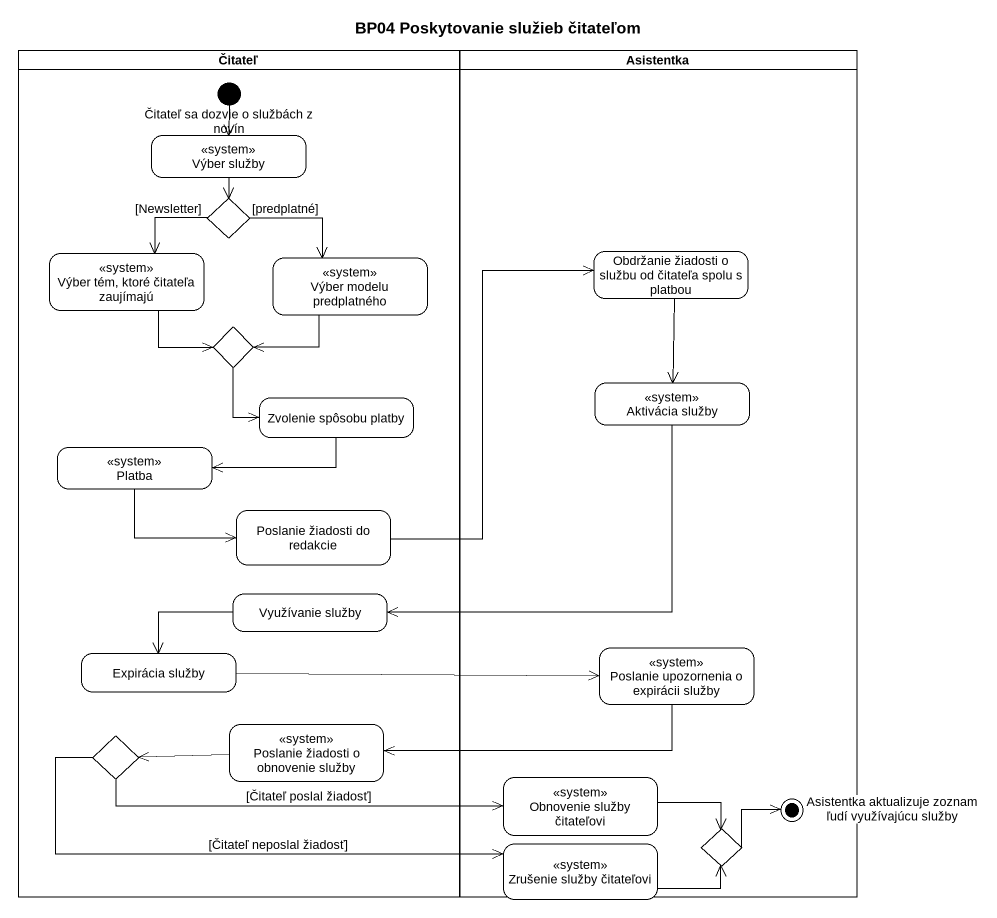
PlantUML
@startuml
title BP04 Poskytovanie služieb čitateľom
hide empty description
state Čitateľ <<partition>> {
  state "Čitateľ sa dozvie o službách z novín" as Čitateľ_sa_dozvie_o <<start>>
  state "Výber služby" as Výber_služby <<system>>
  state choice1 <<choice>>
  state "Výber tém, ktoré čitateľa zaujímajú" as Výber_tém_ktoré_čitateľa <<system>>
  state "Výber modelu predplatného" as Výber_modelu_predplatného <<system>>
  state choice2 <<choice>>
  state "Zvolenie spôsobu platby" as Zvolenie_spôsobu_platby
  state Platba <<system>>
  state "Poslanie žiadosti do redakcie" as Poslanie_žiadosti_do
  state "Využívanie služby" as Využívanie_služby
  state "Expirácia služby" as Expirácia_služby
  state "Poslanie žiadosti o obnovenie služby" as Poslanie_žiadosti_o <<system>>
  state choice3 <<choice>>
}
state Asistentka <<partition>> {
  state "Obdržanie žiadosti o službu od čitateľa spolu s platbou" as Obdržanie_žiadosti_o_službu
  state "Aktivácia služby" as Aktivácia_služby <<system>>
  state "Poslanie upozornenia o expirácii služby" as Poslanie_upozornenia_o <<system>>
  state "Obnovenie služby čitateľovi" as Obnovenie_služby_čitateľovi <<system>>
  state choice4 <<choice>>
  state "Asistentka aktualizuje zoznam ľudí využívajúcu služby" as Asistentka_aktualizuje <<end>>
  state "Zrušenie služby čitateľovi" as Zrušenie_služby_čitateľovi <<system>>
}
Čitateľ_sa_dozvie_o --> Výber_služby
Výber_služby --> choice1
choice1 --> Výber_tém_ktoré_čitateľa : [Newsletter]
choice1 -right-> Výber_modelu_predplatného : [predplatné]
Výber_tém_ktoré_čitateľa --> choice2
Výber_modelu_predplatného -left-> choice2
Obdržanie_žiadosti_o_službu --> Aktivácia_služby
choice2 --> Zvolenie_spôsobu_platby
Zvolenie_spôsobu_platby -left-> Platba
Aktivácia_služby -left-> Využívanie_služby
Platba -right-> Poslanie_žiadosti_do
Poslanie_žiadosti_do -up-> Obdržanie_žiadosti_o_službu
Využívanie_služby -left-> Expirácia_služby
Expirácia_služby -right-> Poslanie_upozornenia_o
Poslanie_upozornenia_o -left-> Poslanie_žiadosti_o
Poslanie_žiadosti_o -left-> choice3
choice3 -right-> Obnovenie_služby_čitateľovi : [Čitateľ poslal žiadosť]
choice3 -right-> Zrušenie_služby_čitateľovi : [Čitateľ neposlal žiadosť]
Obnovenie_služby_čitateľovi -right-> choice4
choice4 -right-> Asistentka_aktualizuje
Zrušenie_služby_čitateľovi -right-> choice4
@enduml
